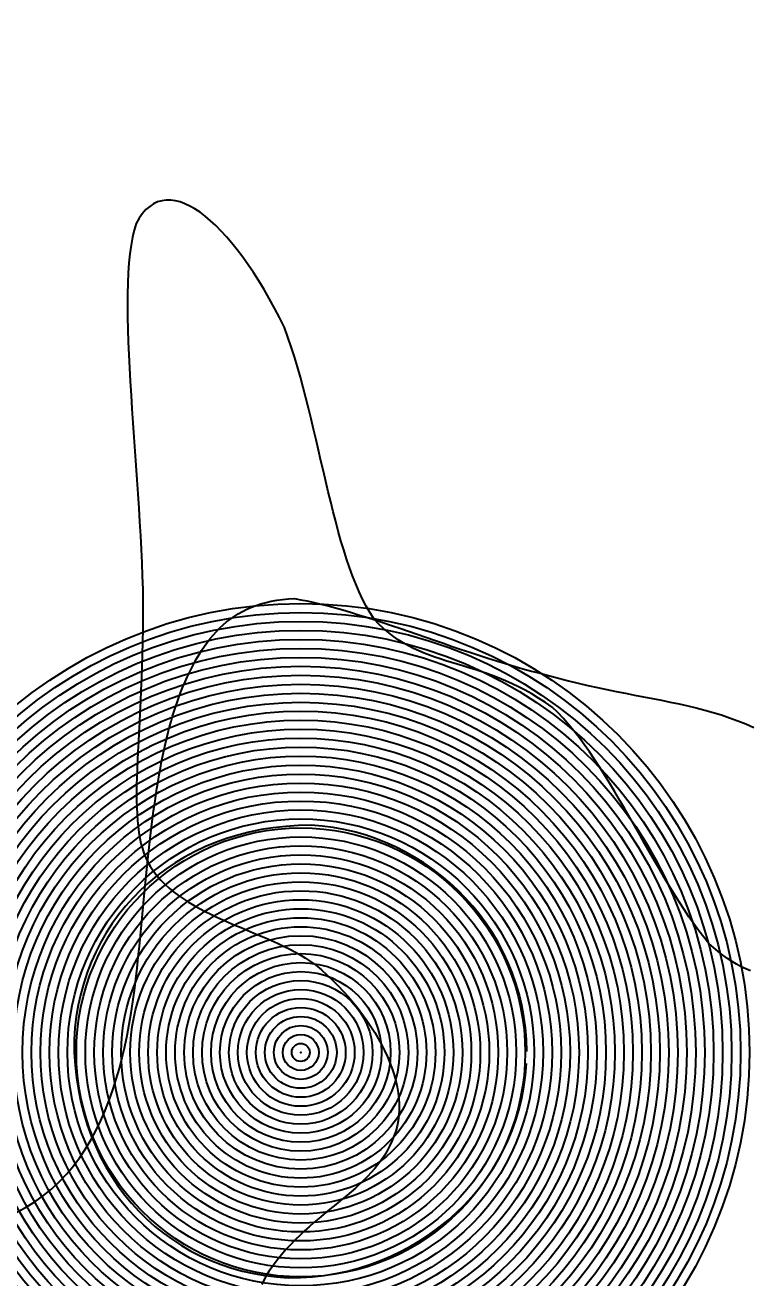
# Model space of a CAD drawing. Header units: metres. Extents: x 507606 to 508087, y 6966978 to 6967359.
# Drawn here: x 507862.141 to 507862.545, y 6967229.851 to 6967230.548 of the extents above; entities that cross this region are included whole.
import ezdxf

# ---------------------------------------------------------------- set-up
doc = ezdxf.new("R2010")
doc.units = ezdxf.units.M
doc.layers.add('C_TEXT_3.5', color=3, linetype='Continuous')
doc.layers.add('mga2020VEG_TREE', color=252, linetype='Continuous')
doc.styles.add('ISOITALIC', font='ISOCP.shx', dxfattribs={"width": 0.8, "oblique": 30})

# ---------------------------------------------------------------- blocks, each defined once
blk = doc.blocks.new('BAC V TREE')
for p, q in [((-8.231, 14.042), (-8.2091, 14.0432)), ((-8.2091, 14.0432), (-8.1867, 14.0395)), ((-8.3955, 13.9972), (-8.3799, 14.005)), ((-8.3799, 14.005), (-8.3637, 14.0121)), ((-8.3637, 14.0121), (-8.3468, 14.0186)), ((-8.3468, 14.0186), (-8.3293, 14.0243)), ((-8.3293, 14.0243), (-8.3111, 14.0293)), ((-8.3111, 14.0293), (-8.2922, 14.0336)), ((-8.2922, 14.0336), (-8.2725, 14.0372)), ((-8.2725, 14.0372), (-8.2522, 14.04)), ((-8.2522, 14.04), (-8.231, 14.042)), ((-8.1867, 14.0395), (-8.1634, 14.0351)), ((-8.1634, 14.0351), (-8.1393, 14.0299)), ((-8.1393, 14.0299), (-8.1144, 14.024)), ((-8.1144, 14.024), (-8.0888, 14.0174)), ((-8.0888, 14.0174), (-8.0625, 14.0103)), ((-8.0625, 14.0103), (-8.0355, 14.0026)), ((-8.0355, 14.0026), (-8.008, 13.9944)), ((-8.465, 13.9489), (-8.4522, 13.9598)), ((-8.4522, 13.9598), (-8.4388, 13.9701)), ((-8.4388, 13.9701), (-8.425, 13.9797)), ((-8.425, 13.9797), (-8.4105, 13.9888)), ((-8.4105, 13.9888), (-8.3955, 13.9972)), ((-8.008, 13.9944), (-7.9798, 13.9857)), ((-7.9798, 13.9857), (-7.9511, 13.9766)), ((-7.9511, 13.9766), (-7.922, 13.9671)), ((-7.922, 13.9671), (-7.8924, 13.9573)), ((-7.8924, 13.9573), (-7.8623, 13.9472)), ((-8.5114, 13.9), (-8.5005, 13.913)), ((-8.5005, 13.913), (-8.4891, 13.9255)), ((-8.4891, 13.9255), (-8.4773, 13.9375)), ((-8.4773, 13.9375), (-8.465, 13.9489)), ((-7.8623, 13.9472), (-7.832, 13.9369)), ((-7.832, 13.9369), (-7.8012, 13.9264)), ((-7.8012, 13.9264), (-7.7703, 13.9157)), ((-7.7703, 13.9157), (-7.739, 13.9049)), ((-8.5418, 13.858), (-8.5321, 13.8725)), ((-8.5321, 13.8725), (-8.5219, 13.8865)), ((-8.5219, 13.8865), (-8.5114, 13.9)), ((-7.739, 13.9049), (-7.7076, 13.8941)), ((-7.7076, 13.8941), (-7.676, 13.8832)), ((-7.676, 13.8832), (-7.6442, 13.8724)), ((-7.6442, 13.8724), (-7.6124, 13.8616)), ((-8.5691, 13.812), (-8.5603, 13.8278)), ((-8.5603, 13.8278), (-8.5512, 13.8431)), ((-8.5512, 13.8431), (-8.5418, 13.858)), ((-7.6124, 13.8616), (-7.5806, 13.851)), ((-7.5806, 13.851), (-7.5488, 13.8405)), ((-7.5488, 13.8405), (-7.517, 13.8303)), ((-7.517, 13.8303), (-7.4853, 13.8203)), ((-7.4853, 13.8203), (-7.4537, 13.8106)), ((-8.5937, 13.7623), (-8.5857, 13.7793)), ((-8.5857, 13.7793), (-8.5775, 13.7958)), ((-8.5775, 13.7958), (-8.5691, 13.812)), ((-7.4537, 13.8106), (-7.4223, 13.8013)), ((-7.4223, 13.8013), (-7.391, 13.7923)), ((-7.391, 13.7923), (-7.3601, 13.7838)), ((-7.3601, 13.7838), (-7.3294, 13.7758)), ((-7.3294, 13.7758), (-7.2991, 13.7683)), ((-8.6089, 13.7274), (-8.6014, 13.745)), ((-8.6014, 13.745), (-8.5937, 13.7623)), ((-7.2991, 13.7683), (-7.2634, 13.7582)), ((-7.2634, 13.7582), (-7.2281, 13.7488)), ((-7.2281, 13.7488), (-7.1931, 13.7401)), ((-7.1931, 13.7401), (-7.1585, 13.7321)), ((-7.1585, 13.7321), (-7.1243, 13.7245)), ((-8.6286, 13.6754), (-8.6225, 13.6926)), ((-8.6225, 13.6926), (-8.6162, 13.7095)), ((-8.6162, 13.7095), (-8.6089, 13.7274)), ((-7.1243, 13.7245), (-7.0905, 13.7174)), ((-7.0905, 13.7174), (-7.057, 13.7107)), ((-7.057, 13.7107), (-7.0238, 13.7042)), ((-7.0238, 13.7042), (-6.991, 13.698)), ((-6.991, 13.698), (-6.9585, 13.6918)), ((-6.9585, 13.6918), (-6.9263, 13.6856)), ((-6.9263, 13.6856), (-6.8944, 13.6794)), ((-8.6459, 13.622), (-8.6403, 13.6402)), ((-8.6403, 13.6402), (-8.6345, 13.658)), ((-8.6345, 13.658), (-8.6286, 13.6754)), ((-6.8944, 13.6794), (-6.8629, 13.673)), ((-6.8629, 13.673), (-6.8317, 13.6663)), ((-6.8317, 13.6663), (-6.8008, 13.6594)), ((-6.8008, 13.6594), (-6.7701, 13.652)), ((-6.7701, 13.652), (-6.7398, 13.6442)), ((-6.7398, 13.6442), (-6.7098, 13.6357)), ((-8.6566, 13.5844), (-8.6513, 13.6034)), ((-8.6513, 13.6034), (-8.6459, 13.622)), ((-6.7098, 13.6357), (-6.68, 13.6266)), ((-6.68, 13.6266), (-6.6506, 13.6167)), ((-6.6506, 13.6167), (-6.6214, 13.606)), ((-6.6214, 13.606), (-6.5924, 13.5944)), ((-6.5924, 13.5944), (-6.5638, 13.5818)), ((-8.6667, 13.545), (-8.6617, 13.565)), ((-8.6617, 13.565), (-8.6566, 13.5844)), ((-8.6762, 13.5034), (-8.6715, 13.5245)), ((-8.6715, 13.5245), (-8.6667, 13.545)), ((-8.6852, 13.4595), (-8.6808, 13.4818)), ((-8.6808, 13.4818), (-8.6762, 13.5034)), ((-8.6939, 13.4128), (-8.6896, 13.4365)), ((-8.6896, 13.4365), (-8.6852, 13.4595)), ((-8.7021, 13.3633), (-8.698, 13.3885)), ((-8.698, 13.3885), (-8.6939, 13.4128)), ((-8.71, 13.3106), (-8.7061, 13.3374)), ((-8.7061, 13.3374), (-8.7021, 13.3633)), ((-8.7177, 13.2545), (-8.7139, 13.283)), ((-8.7139, 13.283), (-8.71, 13.3106)), ((-8.7215, 13.2251), (-8.7177, 13.2545)), ((-8.7288, 13.1633), (-8.7252, 13.1947)), ((-8.7252, 13.1947), (-8.7215, 13.2251)), ((-8.7325, 13.1309), (-8.7288, 13.1633)), ((-8.7361, 13.0974), (-8.7325, 13.1309)), ((-8.7433, 13.0272), (-8.7397, 13.0629)), ((-8.7397, 13.0629), (-8.7361, 13.0974)), ((-8.7469, 12.9904), (-8.7433, 13.0272)), ((-8.7505, 12.9524), (-8.7469, 12.9904)), ((-8.7541, 12.9132), (-8.7505, 12.9524)), ((-8.7575, 12.8757), (-8.7541, 12.9132)), ((-8.7647, 12.7988), (-8.761, 12.8375)), ((-8.761, 12.8375), (-8.7575, 12.8757)), ((-8.7687, 12.7596), (-8.7647, 12.7988)), ((-8.7729, 12.72), (-8.7687, 12.7596)), ((-8.7776, 12.6801), (-8.7729, 12.72)), ((-8.7827, 12.64), (-8.7776, 12.6801)), ((-8.7884, 12.5998), (-8.7827, 12.64)), ((-8.7946, 12.5596), (-8.7884, 12.5998)), ((-8.809, 12.4793), (-8.8014, 12.5194)), ((-8.8014, 12.5194), (-8.7946, 12.5596)), ((-8.8173, 12.4395), (-8.809, 12.4793)), ((-8.8265, 12.4), (-8.8173, 12.4395)), ((-8.8366, 12.3609), (-8.8265, 12.4)), ((-8.8476, 12.3223), (-8.8366, 12.3609)), ((-8.8597, 12.2843), (-8.8476, 12.3223)), ((-8.8729, 12.2469), (-8.8597, 12.2843)), ((-8.9027, 12.1746), (-8.8872, 12.2104)), ((-8.8872, 12.2104), (-8.8729, 12.2469)), ((-8.9196, 12.1398), (-8.9027, 12.1746)), ((-8.9378, 12.1061), (-8.9196, 12.1398)), ((-8.9784, 12.042), (-8.9574, 12.0734)), ((-8.9574, 12.0734), (-8.9378, 12.1061)), ((-9.0011, 12.0118), (-8.9784, 12.042)), ((-9.0512, 11.9557), (-9.0253, 11.983)), ((-9.0253, 11.983), (-9.0011, 12.0118)), ((-9.0788, 11.9299), (-9.0512, 11.9557)), ((-9.1396, 11.8834), (-9.1083, 11.9058)), ((-9.1083, 11.9058), (-9.0788, 11.9299)), ((-9.2081, 11.8442), (-9.1729, 11.8628)), ((-9.1729, 11.8628), (-9.1396, 11.8834)), ((-0.054, 0.8095), (-0.0984, 0.8046)), ((-0.0086, 0.8125), (-0.054, 0.8095)), ((0.0377, 0.8134), (-0.0086, 0.8125)), ((0.077, 0.8104), (0.0377, 0.8134)), ((0.116, 0.8054), (0.077, 0.8104)), ((-0.2662, 0.7659), (-0.3055, 0.7517)), ((-0.2258, 0.7783), (-0.2662, 0.7659)), ((-0.1844, 0.7889), (-0.2258, 0.7783)), ((-0.1419, 0.7977), (-0.1844, 0.7889)), ((-0.0984, 0.8046), (-0.1419, 0.7977)), ((0.1545, 0.7984), (0.116, 0.8054)), ((0.1926, 0.7896), (0.1545, 0.7984)), ((0.2302, 0.7789), (0.1926, 0.7896)), ((0.2672, 0.7664), (0.2302, 0.7789)), ((0.3035, 0.7522), (0.2672, 0.7664)), ((-0.3804, 0.7183), (-0.4161, 0.6991)), ((-0.3435, 0.7359), (-0.3804, 0.7183)), ((-0.3055, 0.7517), (-0.3435, 0.7359)), ((0.3391, 0.7362), (0.3035, 0.7522)), ((0.3739, 0.7186), (0.3391, 0.7362)), ((0.4078, 0.6994), (0.3739, 0.7186)), ((-0.4505, 0.6784), (-0.4836, 0.6561)), ((-0.4161, 0.6991), (-0.4505, 0.6784)), ((0.4409, 0.6786), (0.4078, 0.6994)), ((0.4729, 0.6563), (0.4409, 0.6786)), ((-0.5153, 0.6324), (-0.5457, 0.6072)), ((-0.4836, 0.6561), (-0.5153, 0.6324)), ((0.5039, 0.6326), (0.4729, 0.6563)), ((0.5338, 0.6073), (0.5039, 0.6326)), ((-0.5457, 0.6072), (-0.5746, 0.5806)), ((0.5626, 0.5807), (0.5338, 0.6073)), ((-0.6021, 0.5527), (-0.6281, 0.5235)), ((-0.5746, 0.5806), (-0.6021, 0.5527)), ((0.59, 0.5528), (0.5626, 0.5807)), ((0.6162, 0.5235), (0.59, 0.5528)), ((-0.6281, 0.5235), (-0.6525, 0.493)), ((0.641, 0.493), (0.6162, 0.5235)), ((-0.6754, 0.4613), (-0.6966, 0.4284)), ((-0.6525, 0.493), (-0.6754, 0.4613)), ((0.6644, 0.4613), (0.641, 0.493)), ((0.6863, 0.4285), (0.6644, 0.4613)), ((-0.6966, 0.4284), (-0.7163, 0.3944)), ((0.7066, 0.3945), (0.6863, 0.4285)), ((-0.7342, 0.3594), (-0.7504, 0.3233)), ((-0.7163, 0.3944), (-0.7342, 0.3594)), ((0.7253, 0.3594), (0.7066, 0.3945)), ((0.7423, 0.3233), (0.7253, 0.3594)), ((-0.7504, 0.3233), (-0.7648, 0.2862)), ((0.7575, 0.2863), (0.7423, 0.3233)), ((-0.7648, 0.2862), (-0.7774, 0.2482)), ((0.7709, 0.2482), (0.7575, 0.2863)), ((-0.7774, 0.2482), (-0.7882, 0.2093)), ((0.7824, 0.2093), (0.7709, 0.2482)), ((-0.7882, 0.2093), (-0.7971, 0.1696)), ((0.792, 0.1696), (0.7824, 0.2093)), ((-0.7971, 0.1696), (-0.8041, 0.1291)), ((0.7996, 0.1291), (0.792, 0.1696)), ((-0.8041, 0.1291), (-0.8092, 0.0878)), ((0.805, 0.0878), (0.7996, 0.1291)), ((-0.8092, 0.0878), (-0.8123, 0.0457)), ((-0.8123, 0.0457), (-0.8113, -0.0008)), ((0.8084, 0.0457), (0.805, 0.0878)), ((0.8095, 0.0031), (0.8084, 0.0457)), ((-0.8113, -0.0008), (-0.8084, -0.0465)), ((0.805, -0.0816), (0.8084, -0.0396)), ((-0.8084, -0.0465), (-0.8034, -0.0912)), ((0.7995, -0.1229), (0.805, -0.0816)), ((-0.8034, -0.0912), (-0.7965, -0.1349)), ((0.7919, -0.1635), (0.7995, -0.1229)), ((-0.7965, -0.1349), (-0.7878, -0.1776)), ((-0.7878, -0.1776), (-0.7771, -0.2192)), ((0.7823, -0.2032), (0.7919, -0.1635)), ((-0.7771, -0.2192), (-0.7647, -0.2598)), ((0.7706, -0.2421), (0.7823, -0.2032)), ((-0.7647, -0.2598), (-0.7506, -0.2992)), ((0.757, -0.2801), (0.7706, -0.2421)), ((-0.7506, -0.2992), (-0.7347, -0.3374)), ((0.7416, -0.3172), (0.757, -0.2801)), ((-0.7347, -0.3374), (-0.7171, -0.3745)), ((0.7053, -0.3883), (0.7243, -0.3533)), ((0.7243, -0.3533), (0.7416, -0.3172)), ((-0.7171, -0.3745), (-0.698, -0.4103)), ((0.6845, -0.4223), (0.7053, -0.3883)), ((-0.698, -0.4103), (-0.6772, -0.4448)), ((-0.6772, -0.4448), (-0.655, -0.478)), ((0.6621, -0.4551), (0.6845, -0.4223)), ((-0.655, -0.478), (-0.6312, -0.5098)), ((0.6126, -0.5173), (0.6382, -0.4868)), ((0.6382, -0.4868), (0.6621, -0.4551)), ((-0.6312, -0.5098), (-0.606, -0.5403)), ((0.5856, -0.5466), (0.6126, -0.5173)), ((-0.606, -0.5403), (-0.5794, -0.5693)), ((-0.5794, -0.5693), (-0.5515, -0.5968)), ((0.5274, -0.6011), (0.5572, -0.5745)), ((0.5572, -0.5745), (0.5856, -0.5466)), ((-0.5515, -0.5968), (-0.5223, -0.6229)), ((-0.5223, -0.6229), (-0.4918, -0.6474)), ((0.464, -0.65), (0.4963, -0.6262)), ((0.4963, -0.6262), (0.5274, -0.6011)), ((-0.4918, -0.6474), (-0.4601, -0.6703)), ((-0.4601, -0.6703), (-0.4272, -0.6916)), ((0.3958, -0.693), (0.4305, -0.6723)), ((0.4305, -0.6723), (0.464, -0.65)), ((-0.4272, -0.6916), (-0.3933, -0.7112)), ((-0.3933, -0.7112), (-0.3582, -0.7292)), ((0.3232, -0.7297), (0.36, -0.7122)), ((0.36, -0.7122), (0.3958, -0.693)), ((-0.3582, -0.7292), (-0.3221, -0.7454)), ((-0.3221, -0.7454), (-0.2851, -0.7598)), ((-0.2851, -0.7598), (-0.2471, -0.7725)), ((0.2073, -0.7722), (0.2468, -0.7598)), ((0.2468, -0.7598), (0.2855, -0.7456)), ((0.2855, -0.7456), (0.3232, -0.7297)), ((-0.2471, -0.7725), (-0.2082, -0.7833)), ((-0.2082, -0.7833), (-0.1684, -0.7922)), ((-0.1684, -0.7922), (-0.1279, -0.7992)), ((-0.1279, -0.7992), (-0.0866, -0.8042)), ((-0.0866, -0.8042), (-0.0446, -0.8073)), ((-0.0446, -0.8073), (-0.0011, -0.8064)), ((-0.0011, -0.8064), (0.0418, -0.8034)), ((0.0418, -0.8034), (0.0842, -0.7985)), ((0.0842, -0.7985), (0.1259, -0.7916)), ((0.1259, -0.7916), (0.167, -0.7828)), ((0.167, -0.7828), (0.2073, -0.7722)), ((7.3465, -9.7325), (7.3339, -9.7466)), ((7.3598, -9.7209), (7.3465, -9.7325)), ((7.3737, -9.7117), (7.3598, -9.7209)), ((7.3882, -9.705), (7.3737, -9.7117)), ((7.4033, -9.7005), (7.3882, -9.705)), ((7.419, -9.6983), (7.4033, -9.7005)), ((7.4351, -9.6983), (7.419, -9.6983)), ((7.4517, -9.7005), (7.4351, -9.6983)), ((7.4687, -9.7048), (7.4517, -9.7005)), ((7.4861, -9.7112), (7.4687, -9.7048)), ((7.5039, -9.7196), (7.4861, -9.7112)), ((7.522, -9.7299), (7.5039, -9.7196)), ((7.5404, -9.7422), (7.522, -9.7299)), ((7.3221, -9.7632), (7.3109, -9.7823)), ((7.3339, -9.7466), (7.3221, -9.7632)), ((7.559, -9.7563), (7.5404, -9.7422)), ((7.5778, -9.7722), (7.559, -9.7563)), ((7.5968, -9.7899), (7.5778, -9.7722)), ((7.3039, -9.8056), (7.2979, -9.8315)), ((7.3109, -9.7823), (7.3039, -9.8056)), ((7.6159, -9.8092), (7.5968, -9.7899)), ((7.6351, -9.8302), (7.6159, -9.8092)), ((7.2929, -9.8599), (7.2888, -9.8906)), ((7.2979, -9.8315), (7.2929, -9.8599)), ((7.6544, -9.8528), (7.6351, -9.8302)), ((7.6737, -9.877), (7.6544, -9.8528)), ((7.2888, -9.8906), (7.2856, -9.9236)), ((7.693, -9.9026), (7.6737, -9.877)), ((7.7123, -9.9297), (7.693, -9.9026)), ((7.2832, -9.9587), (7.2816, -9.9958)), ((7.2856, -9.9236), (7.2832, -9.9587)), ((7.7314, -9.9581), (7.7123, -9.9297)), ((7.7505, -9.9879), (7.7314, -9.9581)), ((7.2816, -9.9958), (7.2807, -10.0347)), ((7.7694, -10.019), (7.7505, -9.9879)), ((7.2807, -10.0347), (7.2805, -10.0754)), ((7.7881, -10.0513), (7.7694, -10.019)), ((7.2805, -10.0754), (7.2809, -10.1176)), ((7.8066, -10.0848), (7.7881, -10.0513)), ((7.8248, -10.1194), (7.8066, -10.0848)), ((7.2809, -10.1176), (7.2818, -10.1613)), ((7.8427, -10.1551), (7.8248, -10.1194)), ((7.2818, -10.1613), (7.2833, -10.2062)), ((7.8551, -10.1894), (7.8427, -10.1551)), ((7.2833, -10.2062), (7.2852, -10.2524)), ((7.8669, -10.2243), (7.8551, -10.1894)), ((7.8782, -10.2598), (7.8669, -10.2243)), ((7.2852, -10.2524), (7.2875, -10.2996)), ((7.889, -10.2958), (7.8782, -10.2598)), ((7.2875, -10.2996), (7.2901, -10.3478)), ((7.8995, -10.3323), (7.889, -10.2958)), ((7.2901, -10.3478), (7.2931, -10.3967)), ((7.9096, -10.3692), (7.8995, -10.3323)), ((7.2931, -10.3967), (7.2963, -10.4463)), ((7.9193, -10.4064), (7.9096, -10.3692)), ((7.9288, -10.4438), (7.9193, -10.4064)), ((7.2963, -10.4463), (7.2996, -10.4965)), ((7.938, -10.4814), (7.9288, -10.4438)), ((7.2996, -10.4965), (7.3031, -10.547)), ((7.9471, -10.5191), (7.938, -10.4814)), ((7.9559, -10.5567), (7.9471, -10.5191)), ((7.3031, -10.547), (7.3067, -10.5978)), ((7.9647, -10.5944), (7.9559, -10.5567)), ((7.3067, -10.5978), (7.3103, -10.6487)), ((7.9733, -10.6319), (7.9647, -10.5944)), ((7.982, -10.6691), (7.9733, -10.6319)), ((7.3103, -10.6487), (7.3138, -10.6996)), ((7.9906, -10.7061), (7.982, -10.6691)), ((7.3138, -10.6996), (7.3173, -10.7504)), ((7.9993, -10.7428), (7.9906, -10.7061)), ((7.3173, -10.7504), (7.3206, -10.801)), ((8.0081, -10.779), (7.9993, -10.7428)), ((7.3206, -10.801), (7.3238, -10.8511)), ((8.017, -10.8147), (8.0081, -10.779)), ((7.3238, -10.8511), (7.3267, -10.9007)), ((8.0261, -10.8498), (8.017, -10.8147)), ((8.0354, -10.8842), (8.0261, -10.8498)), ((7.3267, -10.9007), (7.3293, -10.9497)), ((8.0449, -10.918), (8.0354, -10.8842)), ((8.0548, -10.9509), (8.0449, -10.918)), ((7.3293, -10.9497), (7.3315, -10.9978)), ((8.065, -10.983), (8.0548, -10.9509)), ((8.0756, -11.0141), (8.065, -10.983)), ((7.3315, -10.9978), (7.3333, -11.0451)), ((8.0866, -11.0442), (8.0756, -11.0141)), ((7.3333, -11.0451), (7.3347, -11.0913)), ((8.0981, -11.0731), (8.0866, -11.0442)), ((8.1101, -11.101), (8.0981, -11.0731)), ((7.3347, -11.0913), (7.3356, -11.1363)), ((8.1226, -11.1275), (8.1101, -11.101)), ((7.3356, -11.1363), (7.3354, -11.1859)), ((8.1357, -11.1528), (8.1226, -11.1275)), ((8.1495, -11.1766), (8.1357, -11.1528)), ((7.3354, -11.1859), (7.3349, -11.2341)), ((8.1639, -11.199), (8.1495, -11.1766)), ((8.1808, -11.2165), (8.1639, -11.199)), ((7.3349, -11.2341), (7.334, -11.2809)), ((8.1978, -11.2325), (8.1808, -11.2165)), ((8.2151, -11.2472), (8.1978, -11.2325)), ((8.2326, -11.2606), (8.2151, -11.2472)), ((8.2503, -11.2729), (8.2326, -11.2606)), ((7.334, -11.2809), (7.3329, -11.3261)), ((8.2683, -11.2841), (8.2503, -11.2729)), ((8.2865, -11.2944), (8.2683, -11.2841)), ((8.3049, -11.3038), (8.2865, -11.2944)), ((8.3236, -11.3124), (8.3049, -11.3038)), ((7.3329, -11.3261), (7.3315, -11.37)), ((8.3425, -11.3204), (8.3236, -11.3124)), ((8.3616, -11.3279), (8.3425, -11.3204)), ((8.381, -11.3349), (8.3616, -11.3279)), ((8.4007, -11.3415), (8.381, -11.3349)), ((8.4206, -11.3479), (8.4007, -11.3415)), ((8.4408, -11.3541), (8.4206, -11.3479)), ((7.3315, -11.37), (7.3299, -11.4125)), ((8.4612, -11.3603), (8.4408, -11.3541)), ((8.4819, -11.3666), (8.4612, -11.3603)), ((8.5029, -11.3729), (8.4819, -11.3666)), ((8.5242, -11.3796), (8.5029, -11.3729)), ((8.5457, -11.3865), (8.5242, -11.3796)), ((8.5675, -11.394), (8.5457, -11.3865)), ((8.5896, -11.4019), (8.5675, -11.394)), ((7.3299, -11.4125), (7.3282, -11.4536)), ((8.612, -11.4106), (8.5896, -11.4019)), ((8.6347, -11.4199), (8.612, -11.4106)), ((8.6577, -11.4301), (8.6347, -11.4199)), ((8.681, -11.4413), (8.6577, -11.4301)), ((7.3282, -11.4536), (7.3264, -11.4934)), ((8.7046, -11.4535), (8.681, -11.4413)), ((8.7284, -11.4669), (8.7046, -11.4535)), ((8.7527, -11.4815), (8.7284, -11.4669)), ((8.7772, -11.4974), (8.7527, -11.4815)), ((7.3264, -11.4934), (7.3245, -11.5318)), ((8.802, -11.5148), (8.7772, -11.4974)), ((8.8216, -11.5337), (8.802, -11.5148)), ((7.3227, -11.569), (7.3208, -11.6048)), ((7.3245, -11.5318), (7.3227, -11.569)), ((8.8409, -11.5541), (8.8216, -11.5337)), ((8.8601, -11.5759), (8.8409, -11.5541)), ((7.3208, -11.6048), (7.3191, -11.6394)), ((8.8791, -11.5989), (8.8601, -11.5759)), ((8.898, -11.6231), (8.8791, -11.5989)), ((7.3191, -11.6394), (7.3175, -11.6727)), ((8.9167, -11.6484), (8.898, -11.6231)), ((8.9352, -11.6747), (8.9167, -11.6484)), ((7.316, -11.7048), (7.3148, -11.7357)), ((7.3175, -11.6727), (7.316, -11.7048)), ((8.9537, -11.7019), (8.9352, -11.6747)), ((8.972, -11.7299), (8.9537, -11.7019)), ((7.3148, -11.7357), (7.3138, -11.7654)), ((8.9902, -11.7586), (8.972, -11.7299)), ((7.3131, -11.794), (7.3128, -11.8214)), ((7.3138, -11.7654), (7.3131, -11.794)), ((9.0083, -11.7879), (8.9902, -11.7586)), ((9.0263, -11.8178), (9.0083, -11.7879)), ((7.3128, -11.8214), (7.3129, -11.8477)), ((9.0442, -11.8481), (9.0263, -11.8178)), ((7.3129, -11.8477), (7.3135, -11.8729)), ((7.3135, -11.8729), (7.3145, -11.897)), ((9.062, -11.8787), (9.0442, -11.8481)), ((9.0798, -11.9096), (9.062, -11.8787)), ((7.3145, -11.897), (7.3161, -11.9201)), ((7.3161, -11.9201), (7.3182, -11.9421)), ((9.0975, -11.9406), (9.0798, -11.9096)), ((7.3182, -11.9421), (7.321, -11.9631)), ((7.321, -11.9631), (7.3244, -11.9832)), ((9.1152, -11.9717), (9.0975, -11.9406)), ((9.1328, -12.0028), (9.1152, -11.9717)), ((7.3244, -11.9832), (7.3286, -12.0022)), ((7.3286, -12.0022), (7.3335, -12.0203)), ((7.3335, -12.0203), (7.3393, -12.0375)), ((9.1505, -12.0337), (9.1328, -12.0028)), ((7.3393, -12.0375), (7.3458, -12.0537)), ((7.3458, -12.0537), (7.3533, -12.0691)), ((9.1681, -12.0644), (9.1505, -12.0337)), ((9.1857, -12.0947), (9.1681, -12.0644)), ((7.3533, -12.0691), (7.3618, -12.0836)), ((7.3618, -12.0836), (7.3731, -12.1009)), ((7.3731, -12.1009), (7.3856, -12.1174)), ((9.2032, -12.1247), (9.1857, -12.0947)), ((7.3856, -12.1174), (7.3992, -12.1331)), ((7.3992, -12.1331), (7.4138, -12.1481)), ((7.4138, -12.1481), (7.4293, -12.1623)), ((9.2209, -12.1541), (9.2032, -12.1247)), ((9.2385, -12.183), (9.2209, -12.1541)), ((7.4293, -12.1623), (7.4456, -12.1759)), ((7.4456, -12.1759), (7.4628, -12.1888)), ((7.4628, -12.1888), (7.4807, -12.2011)), ((7.4807, -12.2011), (7.4993, -12.213)), ((9.2561, -12.2111), (9.2385, -12.183)), ((7.4993, -12.213), (7.5186, -12.2243)), ((7.5186, -12.2243), (7.5384, -12.2353)), ((7.5384, -12.2353), (7.5586, -12.2458)), ((7.5586, -12.2458), (7.5793, -12.256)), ((9.2738, -12.2385), (9.2561, -12.2111)), ((9.2916, -12.265), (9.2738, -12.2385)), ((7.5793, -12.256), (7.6004, -12.2659)), ((7.6004, -12.2659), (7.6218, -12.2756)), ((7.6218, -12.2756), (7.6434, -12.2851)), ((7.6434, -12.2851), (7.6652, -12.2945)), ((9.3094, -12.2905), (9.2916, -12.265)), ((9.3273, -12.3149), (9.3094, -12.2905)), ((7.6652, -12.2945), (7.6871, -12.3037)), ((7.6871, -12.3037), (7.7091, -12.3129)), ((7.7091, -12.3129), (7.731, -12.3221)), ((7.731, -12.3221), (7.7529, -12.3314)), ((7.7529, -12.3314), (7.7747, -12.3408)), ((9.3452, -12.3382), (9.3273, -12.3149)), ((7.7747, -12.3408), (7.7962, -12.3502)), ((7.7962, -12.3502), (7.8175, -12.3599)), ((7.8175, -12.3599), (7.8385, -12.3699)), ((7.8385, -12.3699), (7.8591, -12.3801)), ((7.8591, -12.3801), (7.8792, -12.3906)), ((9.3633, -12.3602), (9.3452, -12.3382)), ((9.3798, -12.3752), (9.3633, -12.3602)), ((9.3963, -12.3891), (9.3798, -12.3752)), ((7.8792, -12.3906), (7.8988, -12.4015)), ((7.8988, -12.4015), (7.9178, -12.4129)), ((7.9178, -12.4129), (7.9362, -12.4247)), ((7.9362, -12.4247), (7.9539, -12.4371)), ((9.4128, -12.4021), (9.3963, -12.3891)), ((9.4293, -12.414), (9.4128, -12.4021)), ((9.4458, -12.4249), (9.4293, -12.414)), ((9.4622, -12.4349), (9.4458, -12.4249)), ((7.9539, -12.4371), (7.9751, -12.4551)), ((7.9751, -12.4551), (7.9957, -12.4736)), ((9.4787, -12.4438), (9.4622, -12.4349)), ((9.4951, -12.4517), (9.4787, -12.4438)), ((9.5114, -12.4586), (9.4951, -12.4517)), ((7.9957, -12.4736), (8.0158, -12.4926)), ((8.0158, -12.4926), (8.0353, -12.512)), ((8.0353, -12.512), (8.0541, -12.5319)), ((8.0541, -12.5319), (8.0723, -12.552)), ((8.0723, -12.552), (8.0897, -12.5726)), ((8.0897, -12.5726), (8.1065, -12.5934)), ((8.1065, -12.5934), (8.1225, -12.6144)), ((8.1225, -12.6144), (8.1378, -12.6357)), ((8.1378, -12.6357), (8.1522, -12.6572)), ((8.1522, -12.6572), (8.1658, -12.6788)), ((8.1658, -12.6788), (8.1786, -12.7005)), ((8.1786, -12.7005), (8.1904, -12.7222)), ((8.1904, -12.7222), (8.2013, -12.7441)), ((8.2013, -12.7441), (8.2113, -12.7659)), ((8.2113, -12.7659), (8.2203, -12.7876)), ((8.2203, -12.7876), (8.2283, -12.8094)), ((8.2283, -12.8094), (8.2352, -12.8309)), ((8.2352, -12.8309), (8.2411, -12.8524)), ((8.2411, -12.8524), (8.2459, -12.8736)), ((8.2459, -12.8736), (8.2496, -12.8947)), ((8.2496, -12.8947), (8.2521, -12.9155)), ((8.2521, -12.9155), (8.2534, -12.936)), ((8.2535, -12.9561), (8.2524, -12.9759)), ((8.2534, -12.936), (8.2535, -12.9561)), ((8.25, -12.9953), (8.2463, -13.0143)), ((8.2524, -12.9759), (8.25, -12.9953)), ((8.2348, -13.0507), (8.227, -13.0682)), ((8.2412, -13.0328), (8.2348, -13.0507)), ((8.2463, -13.0143), (8.2412, -13.0328)), ((8.2191, -13.0859), (8.2102, -13.103)), ((8.227, -13.0682), (8.2191, -13.0859)), ((8.1898, -13.1354), (8.1784, -13.1509)), ((8.2004, -13.1195), (8.1898, -13.1354)), ((8.2102, -13.103), (8.2004, -13.1195)), ((8.1536, -13.1805), (8.1401, -13.1947)), ((8.1663, -13.1659), (8.1536, -13.1805)), ((8.1784, -13.1509), (8.1663, -13.1659)), ((8.1116, -13.2225), (8.0966, -13.2361)), ((8.1261, -13.2087), (8.1116, -13.2225)), ((8.1401, -13.1947), (8.1261, -13.2087)), ((8.0492, -13.2764), (8.0328, -13.2898)), ((8.0654, -13.263), (8.0492, -13.2764)), ((8.0812, -13.2496), (8.0654, -13.263)), ((8.0966, -13.2361), (8.0812, -13.2496)), ((7.9993, -13.3171), (7.9823, -13.331)), ((8.0161, -13.3034), (7.9993, -13.3171)), ((8.0328, -13.2898), (8.0161, -13.3034)), ((7.9482, -13.3597), (7.9312, -13.3746)), ((7.9653, -13.3452), (7.9482, -13.3597)), ((7.9823, -13.331), (7.9653, -13.3452)), ((7.8973, -13.4057), (7.8806, -13.4221)), ((7.9142, -13.3899), (7.8973, -13.4057)), ((7.9312, -13.3746), (7.9142, -13.3899)), ((7.848, -13.4566), (7.8321, -13.4749)), ((7.8642, -13.439), (7.848, -13.4566)), ((7.8806, -13.4221), (7.8642, -13.439)), ((7.8166, -13.494), (7.8015, -13.5138)), ((7.8321, -13.4749), (7.8166, -13.494)), ((7.7869, -13.5346), (7.7728, -13.5562)), ((7.8015, -13.5138), (7.7869, -13.5346)), ((7.7728, -13.5562), (7.762, -13.5819))]:
    blk.add_line(p, q)
blk = doc.blocks.new('BAC TRUNK FILLED')
for radius in [0.5, 0.49, 0.48, 0.47, 0.46, 0.45, 0.44, 0.43, 0.42, 0.41, 0.4, 0.39, 0.38, 0.37, 0.36, 0.35, 0.34, 0.33, 0.32, 0.31, 0.3, 0.29, 0.28, 0.27, 0.26, 0.25, 0.24, 0.23, 0.22, 0.21, 0.2, 0.19, 0.18, 0.17, 0.16, 0.15, 0.14, 0.13, 0.12, 0.11, 0.1, 0.09, 0.08, 0.07, 0.06, 0.05, 0.04, 0.03, 0.02, 0.01]:
    blk.add_circle((0, 0), radius)
blk = doc.blocks.new('XE_SURVEY')
at = {"layer": 'mga2020VEG_TREE'}
blk.add_point((507862.29446, 6967229.97627, 5.13008), dxfattribs=at)
blk.add_point((507862.29446, 6967229.97627, 5.13008), dxfattribs=at)
blk.add_point((507862.29446, 6967229.97627, 5.13008), dxfattribs=at)
blk.add_point((507862.29446, 6967229.97627, 5.13008), dxfattribs=at)
at = {"layer": 'mga2020VEG_TREE', "rotation": 0.001583333339407246}
for name, p, xscale, yscale, zscale in [('BAC V TREE', (507861.06627, 6967231.9582, 5.17673), 0.1554417355589352, 0.1554417355589352, 0.1554417355589352), ('BAC V TREE', (507862.29446, 6967229.97627, 5.13008), 0.1554417355589352, 0.1554417355589352, 0.1554417355589352), ('BAC V TREE', (507863.56708, 6967228.04599, 5.17736), 0.1554417355589352, 0.1554417355589352, 0.1554417355589352), ('BAC TRUNK FILLED', (507862.29446, 6967229.97627, 5.13008), 0.49979336676, 0.49979336676, 0.49979336676)]:
    blk.add_blockref(name, p, dxfattribs=dict(at, xscale=xscale, yscale=yscale, zscale=zscale))
blk = doc.blocks.new('XE_CONTOURS EXIST_1')
at = {"layer": 'C_TEXT_3.5', "color": 3, "linetype": 'Continuous', "lineweight": -3, "insert": (507860.68475, 6967232.64615, 5), "char_height": 2, "width": 3.2549829, "attachment_point": 5, "rotation": 288.85802, "style": 'ISOITALIC', "bg_fill": 3, "box_fill_scale": 1.3175, "bg_fill_color": 256, "bg_fill_true_color": 13158600, "bg_fill_transparency": 0}
blk.add_mtext('{\\C252;5.0}', dxfattribs=at)

msp = doc.modelspace()

# ---------------------------------------------------------------- block references
msp.add_blockref('XE_SURVEY', (0, 0))

# ---------------------------------------------------------------- next in the draw order: block references
msp.add_blockref('XE_CONTOURS EXIST_1', (0, 0))

doc.saveas('drawing.dxf')
